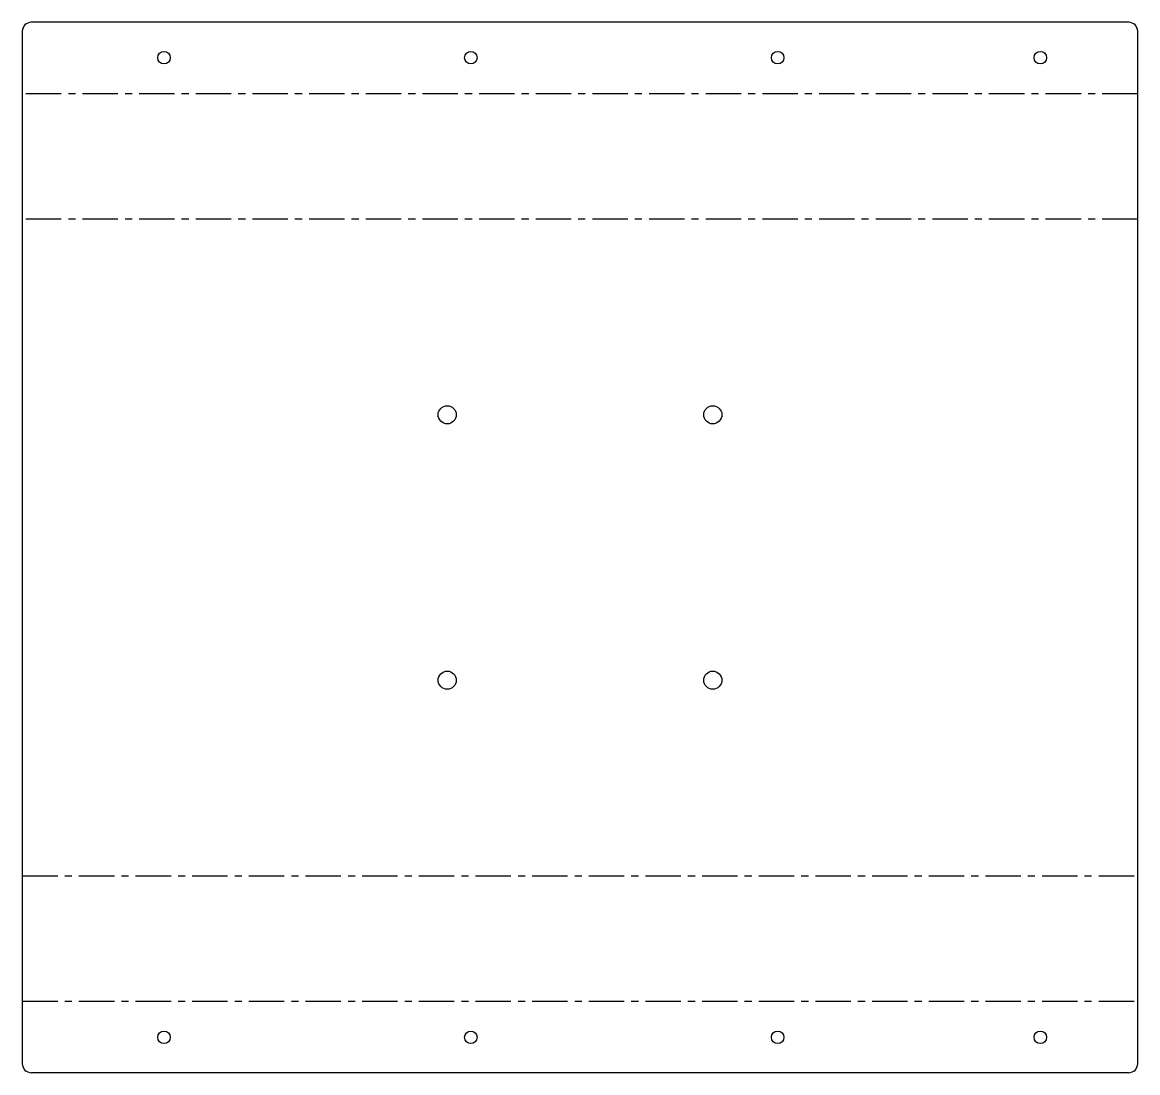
# Model space of a CAD drawing. Header units: millimetres. Extents: x -200 to 200, y -188 to 188.
import ezdxf

# ---------------------------------------------------------------- set-up
doc = ezdxf.new("R2010")
doc.units = ezdxf.units.MM
doc.linetypes.add('CENTERX2', pattern=[20.32, 12.7, -2.54, 2.54, -2.54])

msp = doc.modelspace()

# ---------------------------------------------------------------- linework, layer by layer
at = {"color": 7, "linetype": 'Continuous', "lineweight": 25}
for p, q in [((196.85, 188.46), (-196.85, 188.46)), ((-200.03, 185.28), (-200.03, -185.28)), ((200.03, -185.28), (200.03, 185.28)), ((196.85, -188.46), (-196.85, -188.46))]:
    msp.add_line(p, q, dxfattribs=at)
at = {"color": 7, "linetype": 'CENTERX2'}
for p, q in [((200.03, 162.77), (-200.03, 162.77)), ((200.03, 117.76), (-200.03, 117.76)), ((-200.03, -117.76), (200.03, -117.76)), ((-200.03, -162.77), (200.03, -162.77))]:
    msp.add_line(p, q, dxfattribs=at)
at = {"color": 7, "linetype": 'Continuous', "lineweight": 25}
for centre, radius in [((-149.22, 175.76), 2.25), ((-39.16, 175.76), 2.25), ((70.91, 175.76), 2.25), ((165.1, 175.76), 2.25), ((-47.62, 47.62), 3.26), ((47.62, 47.62), 3.26), ((-47.62, -47.62), 3.26), ((47.62, -47.62), 3.26), ((-149.22, -175.76), 2.25), ((-39.16, -175.76), 2.25), ((70.91, -175.76), 2.25), ((165.1, -175.76), 2.25)]:
    msp.add_circle(centre, radius, dxfattribs=at)
for centre, start, end in [((-196.85, 185.28), 90, 180), ((196.85, 185.28), 0, 90), ((-196.85, -185.28), 180, 270), ((196.85, -185.28), 270, 0)]:
    msp.add_arc(centre, 3.17, start, end, dxfattribs=at)

doc.saveas('drawing.dxf')
